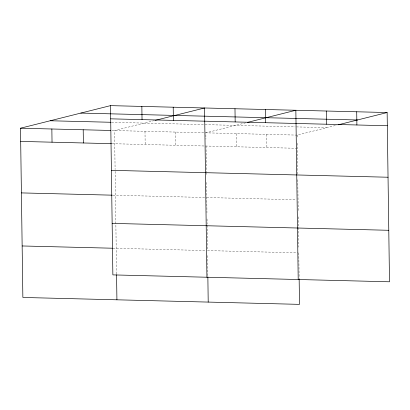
<?xml version="1.0" encoding="UTF-8"?>
<svg xmlns="http://www.w3.org/2000/svg" width="410" height="410" viewBox="0 0 410 410"><rect width="100%" height="100%" fill="white"/><g stroke="black" fill="none" stroke-linecap="round" stroke-linejoin="round"><path stroke-width="0.31" stroke-dasharray="2.05 1.54" d="M154.457 120.55L114.559 130.559L115.102 169.504M245.749 122.826L205.846 132.835L205.933 139.118M111.997 130.493L297.137 135.11L337.035 125.106M111.623 122.293L203.847 124.594M205.118 124.625L295.138 126.874M296.409 126.905L326.837 127.664M112.181 143.69L296.686 148.292M112.899 195.191L204.846 197.482M206.753 197.528L296.138 199.757M113.001 248.229L206.225 250.556M207.491 250.587L297.511 252.832M297.137 135.11L297.163 136.996M297.25 143.28L297.68 174.055M297.762 179.708L298.193 210.545M298.28 216.859L298.413 226.335M298.429 227.601L298.7 247.179M298.782 252.862L299.141 278.615M266.705 134.352L266.889 147.549M236.278 133.593L236.462 146.79M206.03 146.032L206.389 171.78M206.399 172.41L206.445 175.547M206.537 182.455L206.963 212.687M207.05 219.007L207.122 224.06M207.137 225.321L207.475 249.326M207.562 255.609L207.849 276.335M175.418 132.076L175.603 145.273M144.986 131.318L145.171 144.515M115.128 171.39L116.563 274.059"/><path stroke-width="0.61" d="M299.151 279.241L299.5 304.363L22.863 297.46L20.5 128.212L110.5 105.636L387.137 112.54L389.5 281.788L112.863 274.89L110.5 105.636M155.057 120.402L204.554 107.984L206.922 277.232M247.548 122.375L295.846 110.259L298.208 279.512M338.235 124.804L387.137 112.54M80.801 113.088L357.438 119.986M110.685 118.833L387.322 125.737M50.199 120.76L110.987 122.277M20.5 128.212L110.715 130.462M20.684 141.409L111.54 143.674M111.402 170.334L388.039 177.233M21.402 192.905L112.263 195.17M112.145 223.388L388.782 230.292M22.145 245.964L112.361 248.214M356.705 111.776L356.89 124.973M326.278 111.018L326.462 124.215M265.419 109.501L265.598 122.698M234.986 108.742L235.171 121.939M207.86 276.965L208.208 302.083M173.204 107.2L173.389 120.396M141.85 106.421L142.034 119.617M116.568 274.69L116.922 299.807M83.204 129.775L83.389 142.972M51.855 128.996L52.034 142.193"/></g></svg>
